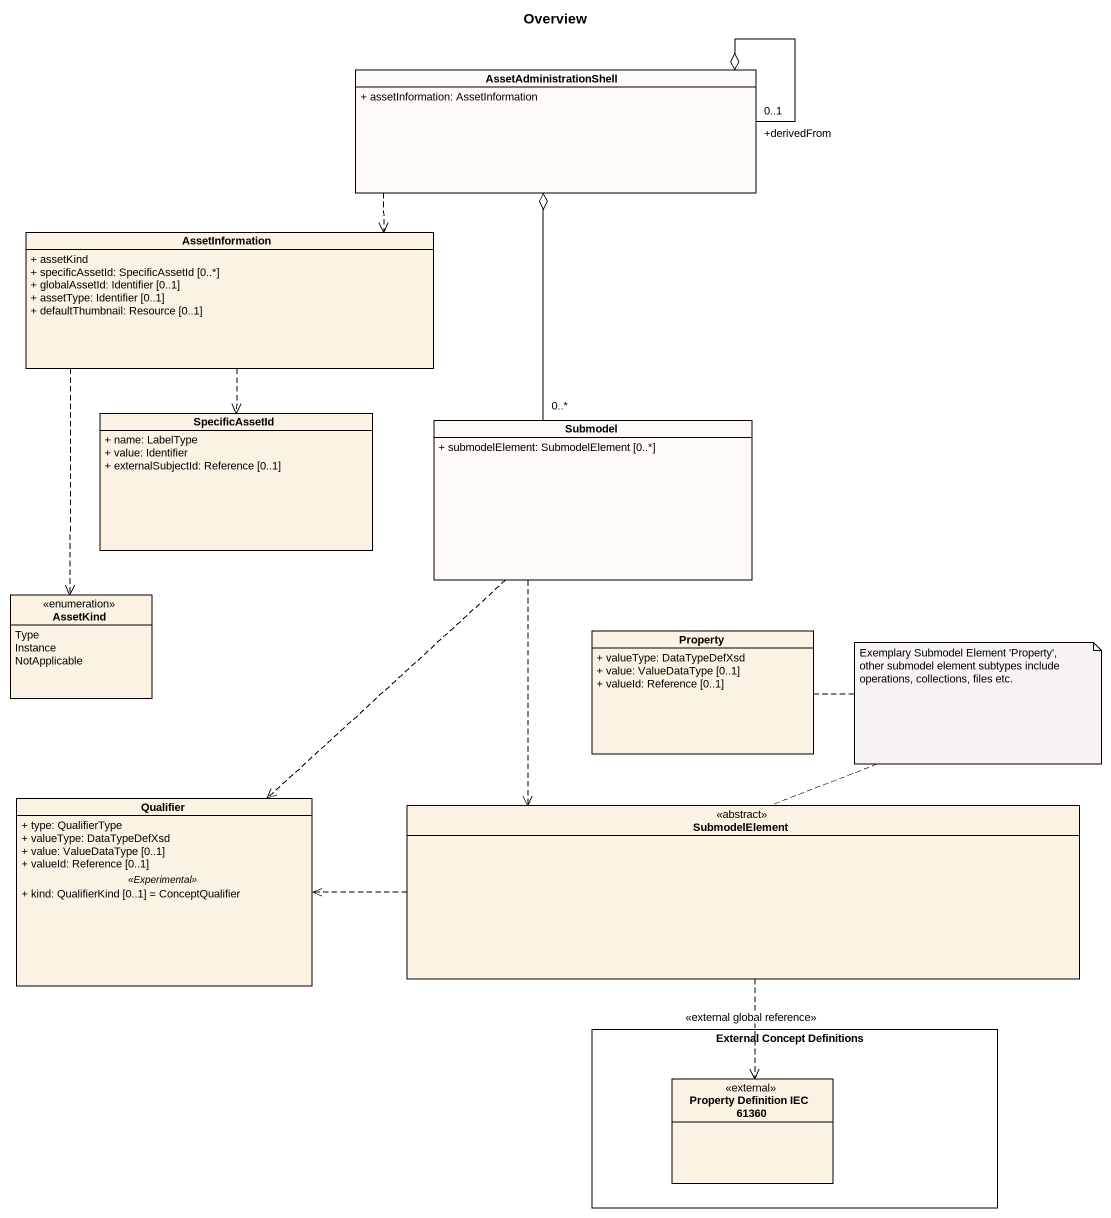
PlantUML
@startuml
title Overview
hide circle
hide empty members
skinparam classAttributeIconSize 0
class AssetAdministrationShell #FEFAF7 {
  + assetInformation: AssetInformation
}
class AssetInformation {
  + assetKind
  + specificAssetId: SpecificAssetId [0..*]
  + globalAssetId: Identifier [0..1]
  + assetType: Identifier [0..1]
  + defaultThumbnail: Resource [0..1]
}
class SpecificAssetId {
  + name: LabelType
  + value: Identifier
  + externalSubjectId: Reference [0..1]
}
class Submodel #FEFAF7 {
  + submodelElement: SubmodelElement [0..*]
}
enum AssetKind {
  Type
  Instance
  NotApplicable
}
class Property {
  + valueType: DataTypeDefXsd
  + value: ValueDataType [0..1]
  + valueId: Reference [0..1]
}
class Qualifier {
  + type: QualifierType
  + valueType: DataTypeDefXsd
  + value: ValueDataType [0..1]
  + valueId: Reference [0..1]
  .. <<Experimental>> ..
  + kind: QualifierKind [0..1] = ConceptQualifier
}
class SubmodelElement <<abstract>>
rectangle "External Concept Definitions" as External_Concept_Definitions {
  class "Property Definition IEC 61360" as Property_Definition_IEC <<external>>
}
AssetAdministrationShell "+derivedFrom\n0..1" --o AssetAdministrationShell
AssetAdministrationShell .left.> AssetInformation
AssetInformation ..> SpecificAssetId
AssetInformation ..> AssetKind
Submodel "0..*" -up-o AssetAdministrationShell
Submodel ..> Qualifier
Submodel ..> SubmodelElement
SubmodelElement .left.> Qualifier
SubmodelElement ..> Property_Definition_IEC : <<external global reference>>
note as N1
  Exemplary Submodel Element 'Property',
  other submodel element subtypes include operations, collections, files etc.
end note
N1 .. Property
N1 .. SubmodelElement
@enduml
